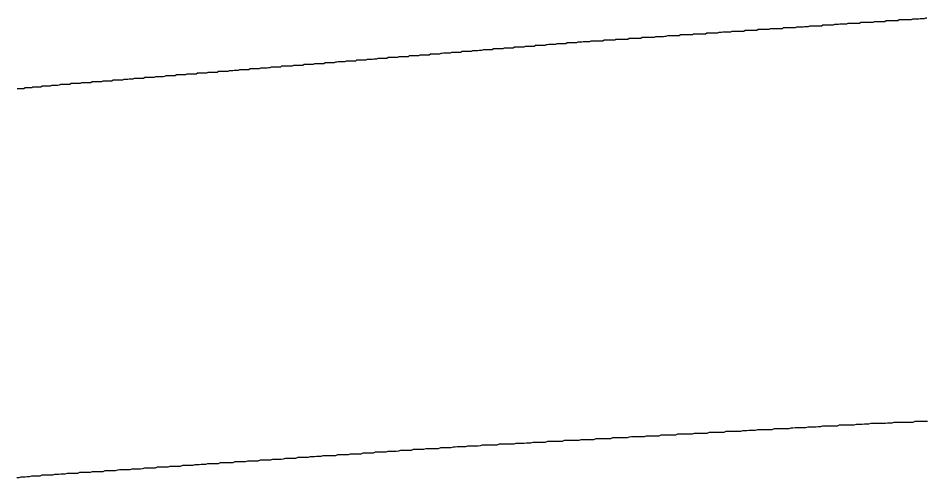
# Model space of a CAD drawing. Header units: millimetres. Extents: x 41 to 1041, y 1148 to 1248.
# Drawn here: x 165.52 to 176.95, y 1196.48 to 1202.26 of the extents above; entities that cross this region are included whole.
import ezdxf

# ---------------------------------------------------------------- set-up
doc = ezdxf.new("R2010")
doc.units = ezdxf.units.MM

msp = doc.modelspace()

# ---------------------------------------------------------------- linework, layer by layer
at = {"color": 3}
for points in [[(176.951, 1202.259, 0), (176.934, 1202.259, 0), (176.917, 1202.249, 0), (176.901, 1202.249, 0), (176.884, 1202.249, 0), (176.868, 1202.249, 0), (176.851, 1202.248, 0), (176.835, 1202.248, 0), (176.818, 1202.248, 0), (176.801, 1202.248, 0), (176.785, 1202.248, 0), (176.768, 1202.248, 0), (176.752, 1202.238, 0), (176.735, 1202.238, 0), (176.719, 1202.238, 0), (176.702, 1202.237, 0), (176.685, 1202.237, 0), (176.669, 1202.237, 0), (176.652, 1202.237, 0), (176.636, 1202.237, 0), (176.619, 1202.237, 0), (176.603, 1202.237, 0), (176.586, 1202.227, 0), (176.569, 1202.226, 0), (176.553, 1202.226, 0), (176.536, 1202.226, 0), (176.52, 1202.226, 0), (176.503, 1202.226, 0), (176.487, 1202.226, 0), (176.47, 1202.226, 0), (176.453, 1202.226, 0), (176.437, 1202.226, 0), (176.42, 1202.215, 0), (176.404, 1202.215, 0), (176.387, 1202.215, 0), (176.371, 1202.215, 0), (176.354, 1202.215, 0), (176.337, 1202.215, 0), (176.321, 1202.215, 0), (176.304, 1202.215, 0), (176.288, 1202.215, 0), (176.271, 1202.204, 0), (176.255, 1202.204, 0), (176.238, 1202.204, 0), (176.221, 1202.204, 0), (176.205, 1202.204, 0), (176.188, 1202.204, 0), (176.172, 1202.204, 0), (176.155, 1202.204, 0), (176.139, 1202.204, 0), (176.122, 1202.203, 0), (176.105, 1202.193, 0), (176.089, 1202.193, 0), (176.072, 1202.193, 0), (176.056, 1202.193, 0), (176.039, 1202.193, 0), (176.023, 1202.193, 0), (176.006, 1202.193, 0), (175.989, 1202.193, 0), (175.973, 1202.192, 0), (175.956, 1202.192, 0), (175.94, 1202.182, 0), (175.923, 1202.182, 0), (175.907, 1202.182, 0), (175.89, 1202.182, 0), (175.873, 1202.182, 0), (175.857, 1202.182, 0), (175.84, 1202.181, 0), (175.824, 1202.181, 0), (175.807, 1202.181, 0), (175.79, 1202.181, 0), (175.774, 1202.171, 0), (175.757, 1202.171, 0), (175.741, 1202.171, 0), (175.724, 1202.171, 0), (175.708, 1202.171, 0), (175.691, 1202.17, 0), (175.674, 1202.17, 0), (175.658, 1202.17, 0), (175.641, 1202.17, 0), (175.625, 1202.16, 0), (175.608, 1202.16, 0), (175.592, 1202.16, 0), (175.575, 1202.16, 0), (175.558, 1202.16, 0), (175.542, 1202.159, 0), (175.525, 1202.159, 0), (175.509, 1202.159, 0), (175.492, 1202.159, 0), (175.476, 1202.159, 0), (175.46, 1202.149, 0), (175.443, 1202.149, 0), (175.427, 1202.149, 0), (175.41, 1202.149, 0), (175.394, 1202.148, 0), (175.377, 1202.148, 0), (175.361, 1202.148, 0), (175.344, 1202.148, 0), (175.327, 1202.148, 0), (175.311, 1202.148, 0), (175.294, 1202.138, 0), (175.278, 1202.138, 0), (175.261, 1202.138, 0), (175.245, 1202.137, 0), (175.228, 1202.137, 0), (175.211, 1202.137, 0), (175.195, 1202.137, 0), (175.178, 1202.137, 0), (175.162, 1202.137, 0), (175.145, 1202.137, 0), (175.129, 1202.127, 0), (175.112, 1202.127, 0), (175.095, 1202.126, 0), (175.079, 1202.126, 0), (175.062, 1202.126, 0), (175.046, 1202.126, 0), (175.029, 1202.126, 0), (175.013, 1202.126, 0), (174.996, 1202.126, 0), (174.979, 1202.126, 0), (174.963, 1202.116, 0), (174.946, 1202.115, 0), (174.93, 1202.115, 0), (174.913, 1202.115, 0), (174.897, 1202.115, 0), (174.88, 1202.115, 0), (174.863, 1202.115, 0), (174.847, 1202.115, 0), (174.83, 1202.115, 0), (174.814, 1202.104, 0), (174.797, 1202.104, 0), (174.781, 1202.104, 0), (174.764, 1202.104, 0), (174.747, 1202.104, 0), (174.731, 1202.104, 0), (174.714, 1202.104, 0), (174.698, 1202.104, 0), (174.681, 1202.104, 0), (174.665, 1202.103, 0), (174.648, 1202.093, 0), (174.631, 1202.093, 0), (174.615, 1202.093, 0), (174.598, 1202.093, 0), (174.582, 1202.093, 0), (174.565, 1202.093, 0), (174.549, 1202.093, 0), (174.532, 1202.093, 0), (174.515, 1202.092, 0), (174.499, 1202.092, 0), (174.482, 1202.082, 0), (174.466, 1202.082, 0), (174.449, 1202.082, 0), (174.433, 1202.082, 0), (174.416, 1202.082, 0), (174.399, 1202.082, 0), (174.383, 1202.082, 0), (174.366, 1202.081, 0), (174.35, 1202.081, 0), (174.333, 1202.081, 0), (174.317, 1202.071, 0), (174.3, 1202.071, 0), (174.283, 1202.071, 0), (174.267, 1202.071, 0), (174.25, 1202.071, 0), (174.234, 1202.071, 0), (174.217, 1202.07, 0), (174.201, 1202.07, 0), (174.184, 1202.07, 0), (174.167, 1202.06, 0), (174.151, 1202.06, 0), (174.134, 1202.06, 0), (174.118, 1202.06, 0), (174.101, 1202.06, 0), (174.085, 1202.06, 0), (174.068, 1202.059, 0), (174.051, 1202.059, 0), (174.035, 1202.059, 0), (174.018, 1202.059, 0), (174.002, 1202.049, 0), (173.985, 1202.049, 0), (173.969, 1202.049, 0), (173.952, 1202.049, 0), (173.935, 1202.048, 0), (173.919, 1202.048, 0), (173.902, 1202.048, 0), (173.886, 1202.048, 0), (173.869, 1202.048, 0), (173.853, 1202.048, 0), (173.836, 1202.038, 0), (173.819, 1202.038, 0), (173.803, 1202.038, 0), (173.786, 1202.037, 0), (173.77, 1202.037, 0), (173.753, 1202.037, 0), (173.736, 1202.037, 0), (173.72, 1202.037, 0), (173.703, 1202.037, 0), (173.687, 1202.037, 0), (173.67, 1202.027, 0), (173.654, 1202.027, 0), (173.637, 1202.026, 0), (173.62, 1202.026, 0), (173.604, 1202.026, 0), (173.587, 1202.026, 0), (173.571, 1202.026, 0), (173.554, 1202.026, 0), (173.538, 1202.026, 0), (173.521, 1202.016, 0), (173.504, 1202.016, 0), (173.488, 1202.015, 0), (173.471, 1202.015, 0), (173.455, 1202.015, 0), (173.438, 1202.015, 0), (173.422, 1202.015, 0), (173.405, 1202.015, 0), (173.388, 1202.015, 0), (173.372, 1202.015, 0), (173.355, 1202.005, 0), (173.339, 1202.004, 0), (173.322, 1202.004, 0), (173.306, 1202.004, 0), (173.289, 1202.004, 0), (173.272, 1202.004, 0), (173.256, 1202.004, 0), (173.239, 1202.004, 0), (173.223, 1202.004, 0), (173.206, 1202.003, 0), (173.191, 1201.993, 0), (173.174, 1201.993, 0), (173.157, 1201.993, 0), (173.141, 1201.993, 0), (173.124, 1201.993, 0), (173.108, 1201.993, 0), (173.091, 1201.993, 0), (173.075, 1201.993, 0), (173.058, 1201.992, 0), (173.041, 1201.992, 0), (173.025, 1201.982, 0), (173.008, 1201.982, 0), (172.992, 1201.982, 0), (172.975, 1201.982, 0), (172.959, 1201.982, 0), (172.942, 1201.982, 0), (172.925, 1201.982, 0), (172.909, 1201.981, 0), (172.892, 1201.981, 0), (172.876, 1201.971, 0), (172.859, 1201.971, 0), (172.843, 1201.971, 0), (172.826, 1201.971, 0), (172.809, 1201.971, 0), (172.793, 1201.971, 0), (172.776, 1201.971, 0), (172.76, 1201.97, 0), (172.743, 1201.97, 0), (172.727, 1201.97, 0), (172.71, 1201.96, 0), (172.693, 1201.96, 0), (172.677, 1201.96, 0), (172.66, 1201.96, 0), (172.644, 1201.96, 0), (172.627, 1201.96, 0), (172.611, 1201.959, 0), (172.594, 1201.959, 0), (172.577, 1201.959, 0), (172.561, 1201.959, 0), (172.544, 1201.949, 0), (172.528, 1201.949, 0), (172.511, 1201.949, 0), (172.495, 1201.949, 0), (172.478, 1201.949, 0), (172.461, 1201.948, 0), (172.445, 1201.948, 0), (172.428, 1201.948, 0), (172.412, 1201.938, 0), (172.395, 1201.938, 0), (172.379, 1201.938, 0), (172.362, 1201.938, 0), (172.346, 1201.938, 0), (172.329, 1201.938, 0), (172.312, 1201.937, 0), (172.296, 1201.937, 0), (172.279, 1201.927, 0), (172.263, 1201.927, 0), (172.246, 1201.927, 0), (172.23, 1201.927, 0), (172.213, 1201.927, 0), (172.197, 1201.927, 0), (172.18, 1201.926, 0), (172.163, 1201.926, 0), (172.147, 1201.916, 0), (172.13, 1201.916, 0), (172.114, 1201.916, 0), (172.097, 1201.916, 0), (172.081, 1201.916, 0), (172.064, 1201.916, 0), (172.048, 1201.916, 0), (172.031, 1201.915, 0), (172.014, 1201.905, 0), (171.998, 1201.905, 0), (171.981, 1201.905, 0), (171.965, 1201.905, 0), (171.948, 1201.905, 0), (171.932, 1201.905, 0), (171.915, 1201.905, 0), (171.899, 1201.905, 0), (171.882, 1201.894, 0), (171.865, 1201.894, 0), (171.849, 1201.894, 0), (171.832, 1201.894, 0), (171.816, 1201.894, 0), (171.799, 1201.894, 0), (171.783, 1201.894, 0), (171.766, 1201.894, 0), (171.75, 1201.884, 0), (171.733, 1201.883, 0), (171.716, 1201.883, 0), (171.7, 1201.883, 0), (171.683, 1201.883, 0), (171.667, 1201.883, 0), (171.65, 1201.883, 0), (171.634, 1201.883, 0), (171.617, 1201.873, 0), (171.6, 1201.873, 0), (171.584, 1201.872, 0), (171.567, 1201.872, 0), (171.551, 1201.872, 0), (171.534, 1201.872, 0), (171.518, 1201.872, 0), (171.501, 1201.872, 0), (171.485, 1201.862, 0), (171.468, 1201.862, 0), (171.451, 1201.862, 0), (171.435, 1201.861, 0), (171.418, 1201.861, 0), (171.402, 1201.861, 0), (171.385, 1201.861, 0), (171.369, 1201.861, 0), (171.352, 1201.851, 0), (171.336, 1201.851, 0), (171.319, 1201.851, 0), (171.302, 1201.85, 0), (171.286, 1201.85, 0), (171.269, 1201.85, 0), (171.253, 1201.85, 0), (171.236, 1201.85, 0), (171.221, 1201.84, 0), (171.204, 1201.84, 0), (171.188, 1201.84, 0), (171.171, 1201.84, 0), (171.154, 1201.839, 0), (171.138, 1201.839, 0), (171.121, 1201.839, 0), (171.105, 1201.839, 0), (171.088, 1201.829, 0), (171.072, 1201.829, 0), (171.055, 1201.829, 0), (171.039, 1201.829, 0), (171.022, 1201.829, 0), (171.005, 1201.828, 0), (170.989, 1201.828, 0), (170.972, 1201.828, 0), (170.956, 1201.818, 0), (170.939, 1201.818, 0), (170.923, 1201.818, 0), (170.906, 1201.818, 0), (170.89, 1201.818, 0), (170.873, 1201.818, 0), (170.856, 1201.817, 0), (170.84, 1201.817, 0), (170.823, 1201.807, 0), (170.807, 1201.807, 0), (170.79, 1201.807, 0), (170.774, 1201.807, 0), (170.757, 1201.807, 0), (170.741, 1201.807, 0), (170.724, 1201.807, 0), (170.707, 1201.806, 0), (170.691, 1201.796, 0), (170.674, 1201.796, 0), (170.658, 1201.796, 0), (170.641, 1201.796, 0), (170.625, 1201.796, 0), (170.608, 1201.796, 0), (170.591, 1201.796, 0), (170.575, 1201.796, 0), (170.558, 1201.785, 0), (170.542, 1201.785, 0), (170.525, 1201.785, 0), (170.509, 1201.785, 0), (170.492, 1201.785, 0), (170.476, 1201.785, 0), (170.459, 1201.785, 0), (170.442, 1201.785, 0), (170.426, 1201.775, 0), (170.409, 1201.774, 0), (170.393, 1201.774, 0), (170.376, 1201.774, 0), (170.36, 1201.774, 0), (170.343, 1201.774, 0), (170.327, 1201.774, 0), (170.31, 1201.774, 0), (170.293, 1201.764, 0), (170.277, 1201.763, 0), (170.26, 1201.763, 0), (170.244, 1201.763, 0), (170.227, 1201.763, 0), (170.211, 1201.763, 0), (170.194, 1201.763, 0), (170.178, 1201.763, 0), (170.161, 1201.753, 0), (170.144, 1201.753, 0), (170.128, 1201.752, 0), (170.111, 1201.752, 0), (170.095, 1201.752, 0), (170.078, 1201.752, 0), (170.062, 1201.752, 0), (170.045, 1201.752, 0), (170.029, 1201.742, 0), (170.012, 1201.742, 0), (169.995, 1201.742, 0), (169.979, 1201.741, 0), (169.962, 1201.741, 0), (169.946, 1201.741, 0), (169.929, 1201.741, 0), (169.913, 1201.741, 0), (169.896, 1201.731, 0), (169.88, 1201.731, 0), (169.863, 1201.731, 0), (169.846, 1201.731, 0), (169.83, 1201.73, 0), (169.813, 1201.73, 0), (169.797, 1201.73, 0), (169.78, 1201.73, 0), (169.764, 1201.72, 0), (169.747, 1201.72, 0), (169.731, 1201.72, 0), (169.714, 1201.72, 0), (169.697, 1201.72, 0), (169.681, 1201.719, 0), (169.664, 1201.719, 0), (169.648, 1201.719, 0), (169.631, 1201.709, 0), (169.615, 1201.709, 0), (169.598, 1201.709, 0), (169.582, 1201.709, 0), (169.565, 1201.709, 0), (169.548, 1201.709, 0), (169.532, 1201.708, 0), (169.515, 1201.708, 0), (169.499, 1201.698, 0), (169.482, 1201.698, 0), (169.466, 1201.698, 0), (169.449, 1201.698, 0), (169.432, 1201.698, 0), (169.416, 1201.698, 0), (169.399, 1201.697, 0), (169.383, 1201.697, 0), (169.367, 1201.687, 0), (169.351, 1201.687, 0), (169.334, 1201.687, 0), (169.318, 1201.687, 0), (169.301, 1201.687, 0), (169.284, 1201.687, 0), (169.268, 1201.687, 0), (169.251, 1201.686, 0), (169.235, 1201.676, 0), (169.218, 1201.676, 0), (169.202, 1201.676, 0), (169.185, 1201.676, 0), (169.169, 1201.676, 0), (169.152, 1201.676, 0), (169.135, 1201.676, 0), (169.119, 1201.676, 0), (169.102, 1201.665, 0), (169.086, 1201.665, 0), (169.069, 1201.665, 0), (169.053, 1201.665, 0), (169.036, 1201.665, 0), (169.02, 1201.665, 0), (169.003, 1201.665, 0), (168.986, 1201.665, 0), (168.97, 1201.655, 0), (168.953, 1201.654, 0), (168.937, 1201.654, 0), (168.92, 1201.654, 0), (168.904, 1201.654, 0), (168.887, 1201.654, 0), (168.871, 1201.654, 0), (168.854, 1201.654, 0), (168.837, 1201.654, 0), (168.821, 1201.644, 0), (168.804, 1201.643, 0), (168.788, 1201.643, 0), (168.771, 1201.643, 0), (168.755, 1201.643, 0), (168.738, 1201.643, 0), (168.722, 1201.643, 0), (168.705, 1201.643, 0), (168.688, 1201.633, 0), (168.672, 1201.633, 0), (168.655, 1201.632, 0), (168.639, 1201.632, 0), (168.622, 1201.632, 0), (168.606, 1201.632, 0), (168.589, 1201.632, 0), (168.573, 1201.632, 0), (168.556, 1201.622, 0), (168.539, 1201.622, 0), (168.523, 1201.621, 0), (168.506, 1201.621, 0), (168.49, 1201.621, 0), (168.473, 1201.621, 0), (168.457, 1201.621, 0), (168.44, 1201.621, 0), (168.423, 1201.611, 0), (168.407, 1201.611, 0), (168.39, 1201.611, 0), (168.374, 1201.61, 0), (168.357, 1201.61, 0), (168.341, 1201.61, 0), (168.324, 1201.61, 0), (168.308, 1201.61, 0), (168.291, 1201.6, 0), (168.274, 1201.6, 0), (168.258, 1201.6, 0), (168.241, 1201.6, 0), (168.225, 1201.599, 0), (168.208, 1201.599, 0), (168.192, 1201.599, 0), (168.175, 1201.599, 0), (168.159, 1201.589, 0), (168.142, 1201.589, 0), (168.125, 1201.589, 0), (168.109, 1201.589, 0), (168.092, 1201.589, 0), (168.076, 1201.588, 0), (168.059, 1201.588, 0), (168.043, 1201.588, 0), (168.026, 1201.578, 0), (168.01, 1201.578, 0), (167.993, 1201.578, 0), (167.976, 1201.578, 0), (167.96, 1201.578, 0), (167.943, 1201.578, 0), (167.927, 1201.577, 0), (167.91, 1201.577, 0), (167.894, 1201.567, 0), (167.877, 1201.567, 0), (167.861, 1201.567, 0), (167.844, 1201.567, 0), (167.827, 1201.567, 0), (167.811, 1201.567, 0), (167.794, 1201.567, 0), (167.778, 1201.566, 0), (167.761, 1201.556, 0), (167.745, 1201.556, 0), (167.728, 1201.556, 0), (167.712, 1201.556, 0), (167.695, 1201.556, 0), (167.678, 1201.556, 0), (167.662, 1201.556, 0), (167.645, 1201.556, 0), (167.629, 1201.545, 0), (167.612, 1201.545, 0), (167.596, 1201.545, 0), (167.579, 1201.545, 0), (167.563, 1201.545, 0), (167.546, 1201.545, 0), (167.529, 1201.545, 0), (167.513, 1201.545, 0), (167.497, 1201.534, 0), (167.481, 1201.534, 0), (167.464, 1201.534, 0), (167.448, 1201.534, 0), (167.431, 1201.534, 0), (167.414, 1201.534, 0), (167.398, 1201.534, 0), (167.381, 1201.534, 0), (167.365, 1201.524, 0), (167.348, 1201.523, 0), (167.332, 1201.523, 0), (167.315, 1201.523, 0), (167.299, 1201.523, 0), (167.282, 1201.523, 0), (167.265, 1201.523, 0), (167.249, 1201.523, 0), (167.232, 1201.513, 0), (167.216, 1201.513, 0), (167.199, 1201.512, 0), (167.183, 1201.512, 0), (167.166, 1201.512, 0), (167.15, 1201.512, 0), (167.133, 1201.512, 0), (167.116, 1201.512, 0), (167.1, 1201.502, 0), (167.083, 1201.502, 0), (167.067, 1201.502, 0), (167.05, 1201.501, 0), (167.034, 1201.501, 0), (167.017, 1201.501, 0), (167.001, 1201.501, 0), (166.984, 1201.501, 0), (166.967, 1201.491, 0), (166.951, 1201.491, 0), (166.934, 1201.491, 0), (166.918, 1201.491, 0), (166.901, 1201.49, 0), (166.885, 1201.49, 0), (166.868, 1201.49, 0), (166.852, 1201.49, 0), (166.835, 1201.48, 0), (166.818, 1201.48, 0), (166.802, 1201.48, 0), (166.785, 1201.48, 0), (166.769, 1201.48, 0), (166.752, 1201.479, 0), (166.736, 1201.479, 0), (166.719, 1201.479, 0), (166.703, 1201.469, 0), (166.686, 1201.469, 0), (166.669, 1201.469, 0), (166.653, 1201.469, 0), (166.636, 1201.469, 0), (166.62, 1201.468, 0), (166.603, 1201.468, 0), (166.587, 1201.468, 0), (166.57, 1201.458, 0), (166.554, 1201.458, 0), (166.537, 1201.458, 0), (166.52, 1201.458, 0), (166.504, 1201.458, 0), (166.487, 1201.458, 0), (166.471, 1201.457, 0), (166.454, 1201.457, 0), (166.438, 1201.447, 0), (166.421, 1201.447, 0), (166.405, 1201.447, 0), (166.388, 1201.447, 0), (166.371, 1201.447, 0), (166.355, 1201.447, 0), (166.338, 1201.447, 0), (166.322, 1201.446, 0), (166.305, 1201.436, 0), (166.289, 1201.436, 0), (166.272, 1201.436, 0), (166.255, 1201.436, 0), (166.239, 1201.436, 0), (166.222, 1201.436, 0), (166.206, 1201.436, 0), (166.189, 1201.436, 0), (166.173, 1201.425, 0), (166.156, 1201.425, 0), (166.14, 1201.425, 0), (166.123, 1201.425, 0), (166.106, 1201.425, 0), (166.09, 1201.425, 0), (166.073, 1201.425, 0), (166.057, 1201.425, 0), (166.04, 1201.415, 0), (166.024, 1201.414, 0), (166.007, 1201.414, 0), (165.991, 1201.414, 0), (165.974, 1201.414, 0), (165.957, 1201.414, 0), (165.941, 1201.414, 0), (165.924, 1201.404, 0), (165.908, 1201.404, 0), (165.891, 1201.404, 0), (165.875, 1201.403, 0), (165.858, 1201.403, 0), (165.842, 1201.403, 0), (165.825, 1201.403, 0), (165.809, 1201.393, 0), (165.792, 1201.393, 0), (165.776, 1201.393, 0), (165.759, 1201.393, 0), (165.742, 1201.392, 0), (165.726, 1201.392, 0), (165.709, 1201.392, 0), (165.694, 1201.382, 0), (165.677, 1201.382, 0), (165.661, 1201.382, 0), (165.644, 1201.382, 0), (165.628, 1201.382, 0), (165.611, 1201.382, 0), (165.595, 1201.371, 0), (165.578, 1201.371, 0), (165.562, 1201.371, 0), (165.545, 1201.371, 0), (165.529, 1201.371, 0), (165.512, 1201.371, 0)], [(176.957, 1197.189, 0), (176.93, 1197.189, 0), (176.904, 1197.189, 0), (176.878, 1197.188, 0), (176.851, 1197.188, 0), (176.825, 1197.188, 0), (176.798, 1197.188, 0), (176.773, 1197.178, 0), (176.746, 1197.178, 0), (176.72, 1197.177, 0), (176.694, 1197.177, 0), (176.667, 1197.177, 0), (176.641, 1197.177, 0), (176.614, 1197.177, 0), (176.588, 1197.176, 0), (176.561, 1197.176, 0), (176.535, 1197.176, 0), (176.509, 1197.166, 0), (176.482, 1197.166, 0), (176.456, 1197.166, 0), (176.429, 1197.165, 0), (176.403, 1197.165, 0), (176.377, 1197.165, 0), (176.35, 1197.165, 0), (176.324, 1197.165, 0), (176.297, 1197.164, 0), (176.271, 1197.164, 0), (176.244, 1197.164, 0), (176.218, 1197.154, 0), (176.192, 1197.154, 0), (176.165, 1197.154, 0), (176.139, 1197.153, 0), (176.112, 1197.153, 0), (176.086, 1197.153, 0), (176.06, 1197.153, 0), (176.033, 1197.143, 0), (176.007, 1197.143, 0), (175.98, 1197.142, 0), (175.954, 1197.142, 0), (175.928, 1197.142, 0), (175.901, 1197.142, 0), (175.875, 1197.142, 0), (175.848, 1197.141, 0), (175.822, 1197.131, 0), (175.796, 1197.131, 0), (175.769, 1197.131, 0), (175.743, 1197.131, 0), (175.716, 1197.131, 0), (175.69, 1197.13, 0), (175.664, 1197.13, 0), (175.637, 1197.13, 0), (175.611, 1197.12, 0), (175.584, 1197.12, 0), (175.558, 1197.119, 0), (175.531, 1197.119, 0), (175.505, 1197.119, 0), (175.479, 1197.119, 0), (175.452, 1197.119, 0), (175.426, 1197.109, 0), (175.399, 1197.108, 0), (175.373, 1197.108, 0), (175.347, 1197.108, 0), (175.32, 1197.108, 0), (175.294, 1197.108, 0), (175.267, 1197.107, 0), (175.241, 1197.107, 0), (175.215, 1197.097, 0), (175.188, 1197.097, 0), (175.162, 1197.097, 0), (175.135, 1197.097, 0), (175.109, 1197.096, 0), (175.083, 1197.096, 0), (175.056, 1197.096, 0), (175.03, 1197.096, 0), (175.003, 1197.086, 0), (174.977, 1197.085, 0), (174.951, 1197.085, 0), (174.924, 1197.085, 0), (174.898, 1197.085, 0), (174.871, 1197.085, 0), (174.845, 1197.085, 0), (174.819, 1197.084, 0), (174.792, 1197.074, 0), (174.766, 1197.074, 0), (174.739, 1197.074, 0), (174.713, 1197.074, 0), (174.686, 1197.073, 0), (174.66, 1197.073, 0), (174.634, 1197.073, 0), (174.607, 1197.063, 0), (174.581, 1197.063, 0), (174.554, 1197.063, 0), (174.528, 1197.062, 0), (174.502, 1197.062, 0), (174.475, 1197.062, 0), (174.449, 1197.062, 0), (174.422, 1197.062, 0), (174.396, 1197.052, 0), (174.37, 1197.051, 0), (174.343, 1197.051, 0), (174.317, 1197.051, 0), (174.29, 1197.051, 0), (174.264, 1197.051, 0), (174.238, 1197.05, 0), (174.211, 1197.05, 0), (174.185, 1197.04, 0), (174.158, 1197.04, 0), (174.132, 1197.04, 0), (174.106, 1197.04, 0), (174.079, 1197.039, 0), (174.053, 1197.039, 0), (174.026, 1197.039, 0), (174, 1197.029, 0), (173.974, 1197.029, 0), (173.947, 1197.028, 0), (173.921, 1197.028, 0), (173.894, 1197.028, 0), (173.868, 1197.028, 0), (173.841, 1197.028, 0), (173.815, 1197.028, 0), (173.79, 1197.017, 0), (173.763, 1197.017, 0), (173.737, 1197.017, 0), (173.71, 1197.017, 0), (173.684, 1197.017, 0), (173.658, 1197.016, 0), (173.631, 1197.016, 0), (173.605, 1197.016, 0), (173.578, 1197.006, 0), (173.552, 1197.006, 0), (173.526, 1197.006, 0), (173.499, 1197.005, 0), (173.473, 1197.005, 0), (173.446, 1197.005, 0), (173.42, 1197.005, 0), (173.394, 1196.995, 0), (173.367, 1196.994, 0), (173.341, 1196.994, 0), (173.314, 1196.994, 0), (173.288, 1196.994, 0), (173.262, 1196.994, 0), (173.235, 1196.994, 0), (173.209, 1196.993, 0), (173.182, 1196.983, 0), (173.156, 1196.983, 0), (173.13, 1196.983, 0), (173.103, 1196.983, 0), (173.077, 1196.982, 0), (173.05, 1196.982, 0), (173.024, 1196.982, 0), (172.997, 1196.982, 0), (172.971, 1196.972, 0), (172.945, 1196.972, 0), (172.918, 1196.971, 0), (172.892, 1196.971, 0), (172.865, 1196.971, 0), (172.839, 1196.971, 0), (172.813, 1196.971, 0), (172.786, 1196.971, 0), (172.76, 1196.96, 0), (172.733, 1196.96, 0), (172.707, 1196.96, 0), (172.681, 1196.96, 0), (172.654, 1196.96, 0), (172.628, 1196.959, 0), (172.601, 1196.959, 0), (172.575, 1196.949, 0), (172.549, 1196.949, 0), (172.522, 1196.949, 0), (172.496, 1196.949, 0), (172.469, 1196.948, 0), (172.443, 1196.948, 0), (172.417, 1196.948, 0), (172.39, 1196.948, 0), (172.364, 1196.938, 0), (172.337, 1196.937, 0), (172.311, 1196.937, 0), (172.285, 1196.937, 0), (172.258, 1196.937, 0), (172.232, 1196.937, 0), (172.205, 1196.937, 0), (172.179, 1196.936, 0), (172.152, 1196.926, 0), (172.126, 1196.926, 0), (172.1, 1196.926, 0), (172.073, 1196.926, 0), (172.047, 1196.925, 0), (172.02, 1196.925, 0), (171.994, 1196.925, 0), (171.968, 1196.915, 0), (171.941, 1196.915, 0), (171.915, 1196.915, 0), (171.888, 1196.914, 0), (171.862, 1196.914, 0), (171.836, 1196.914, 0), (171.809, 1196.914, 0), (171.783, 1196.914, 0), (171.756, 1196.903, 0), (171.73, 1196.903, 0), (171.704, 1196.903, 0), (171.677, 1196.903, 0), (171.651, 1196.903, 0), (171.624, 1196.903, 0), (171.598, 1196.902, 0), (171.572, 1196.902, 0), (171.545, 1196.892, 0), (171.519, 1196.892, 0), (171.492, 1196.892, 0), (171.466, 1196.891, 0), (171.44, 1196.891, 0), (171.413, 1196.891, 0), (171.387, 1196.891, 0), (171.36, 1196.891, 0), (171.334, 1196.881, 0), (171.307, 1196.88, 0), (171.281, 1196.88, 0), (171.255, 1196.88, 0), (171.228, 1196.88, 0), (171.202, 1196.88, 0), (171.175, 1196.88, 0), (171.149, 1196.869, 0), (171.123, 1196.869, 0), (171.096, 1196.869, 0), (171.07, 1196.869, 0), (171.044, 1196.869, 0), (171.018, 1196.868, 0), (170.992, 1196.868, 0), (170.965, 1196.858, 0), (170.939, 1196.858, 0), (170.912, 1196.858, 0), (170.886, 1196.858, 0), (170.86, 1196.857, 0), (170.833, 1196.857, 0), (170.807, 1196.847, 0), (170.781, 1196.847, 0), (170.754, 1196.847, 0), (170.728, 1196.846, 0), (170.701, 1196.846, 0), (170.675, 1196.846, 0), (170.649, 1196.846, 0), (170.622, 1196.836, 0), (170.596, 1196.836, 0), (170.569, 1196.835, 0), (170.543, 1196.835, 0), (170.517, 1196.835, 0), (170.49, 1196.835, 0), (170.464, 1196.825, 0), (170.437, 1196.824, 0), (170.411, 1196.824, 0), (170.385, 1196.824, 0), (170.358, 1196.824, 0), (170.332, 1196.824, 0), (170.306, 1196.814, 0), (170.279, 1196.813, 0), (170.253, 1196.813, 0), (170.226, 1196.813, 0), (170.2, 1196.813, 0), (170.174, 1196.813, 0), (170.147, 1196.802, 0), (170.121, 1196.802, 0), (170.094, 1196.802, 0), (170.068, 1196.802, 0), (170.042, 1196.802, 0), (170.015, 1196.802, 0), (169.989, 1196.791, 0), (169.963, 1196.791, 0), (169.936, 1196.791, 0), (169.91, 1196.791, 0), (169.883, 1196.791, 0), (169.857, 1196.79, 0), (169.831, 1196.78, 0), (169.804, 1196.78, 0), (169.778, 1196.78, 0), (169.751, 1196.78, 0), (169.725, 1196.78, 0), (169.699, 1196.779, 0), (169.672, 1196.769, 0), (169.646, 1196.769, 0), (169.619, 1196.769, 0), (169.593, 1196.769, 0), (169.567, 1196.769, 0), (169.54, 1196.768, 0), (169.514, 1196.758, 0), (169.488, 1196.758, 0), (169.461, 1196.758, 0), (169.435, 1196.758, 0), (169.408, 1196.757, 0), (169.382, 1196.757, 0), (169.356, 1196.757, 0), (169.329, 1196.747, 0), (169.303, 1196.747, 0), (169.276, 1196.747, 0), (169.25, 1196.746, 0), (169.224, 1196.746, 0), (169.197, 1196.746, 0), (169.171, 1196.736, 0), (169.144, 1196.736, 0), (169.118, 1196.735, 0), (169.092, 1196.735, 0), (169.065, 1196.735, 0), (169.039, 1196.735, 0), (169.013, 1196.725, 0), (168.986, 1196.725, 0), (168.96, 1196.724, 0), (168.933, 1196.724, 0), (168.907, 1196.724, 0), (168.881, 1196.724, 0), (168.855, 1196.714, 0), (168.829, 1196.713, 0), (168.802, 1196.713, 0), (168.776, 1196.713, 0), (168.75, 1196.713, 0), (168.723, 1196.713, 0), (168.697, 1196.703, 0), (168.671, 1196.702, 0), (168.644, 1196.702, 0), (168.618, 1196.702, 0), (168.591, 1196.702, 0), (168.565, 1196.702, 0), (168.539, 1196.691, 0), (168.512, 1196.691, 0), (168.486, 1196.691, 0), (168.459, 1196.691, 0), (168.433, 1196.691, 0), (168.407, 1196.691, 0), (168.38, 1196.68, 0), (168.354, 1196.68, 0), (168.327, 1196.68, 0), (168.301, 1196.68, 0), (168.275, 1196.68, 0), (168.248, 1196.68, 0), (168.222, 1196.669, 0), (168.196, 1196.669, 0), (168.169, 1196.669, 0), (168.143, 1196.669, 0), (168.116, 1196.669, 0), (168.09, 1196.668, 0), (168.064, 1196.668, 0), (168.037, 1196.658, 0), (168.011, 1196.658, 0), (167.984, 1196.658, 0), (167.958, 1196.658, 0), (167.932, 1196.657, 0), (167.905, 1196.657, 0), (167.879, 1196.647, 0), (167.852, 1196.647, 0), (167.826, 1196.647, 0), (167.8, 1196.646, 0), (167.773, 1196.646, 0), (167.747, 1196.646, 0), (167.721, 1196.636, 0), (167.694, 1196.636, 0), (167.668, 1196.636, 0), (167.641, 1196.635, 0), (167.615, 1196.635, 0), (167.589, 1196.635, 0), (167.562, 1196.625, 0), (167.536, 1196.625, 0), (167.509, 1196.624, 0), (167.483, 1196.624, 0), (167.457, 1196.624, 0), (167.43, 1196.624, 0), (167.404, 1196.614, 0), (167.378, 1196.614, 0), (167.351, 1196.613, 0), (167.325, 1196.613, 0), (167.298, 1196.613, 0), (167.272, 1196.613, 0), (167.246, 1196.603, 0), (167.219, 1196.602, 0), (167.193, 1196.602, 0), (167.166, 1196.602, 0), (167.14, 1196.602, 0), (167.114, 1196.602, 0), (167.087, 1196.592, 0), (167.061, 1196.591, 0), (167.034, 1196.591, 0), (167.008, 1196.591, 0), (166.982, 1196.591, 0), (166.955, 1196.591, 0), (166.929, 1196.58, 0), (166.903, 1196.58, 0), (166.876, 1196.58, 0), (166.85, 1196.58, 0), (166.823, 1196.58, 0), (166.797, 1196.58, 0), (166.771, 1196.579, 0), (166.744, 1196.569, 0), (166.718, 1196.569, 0), (166.691, 1196.569, 0), (166.665, 1196.569, 0), (166.639, 1196.569, 0), (166.612, 1196.568, 0), (166.587, 1196.558, 0), (166.56, 1196.558, 0), (166.534, 1196.558, 0), (166.508, 1196.558, 0), (166.481, 1196.557, 0), (166.455, 1196.557, 0), (166.429, 1196.547, 0), (166.402, 1196.547, 0), (166.376, 1196.547, 0), (166.349, 1196.547, 0), (166.323, 1196.546, 0), (166.297, 1196.546, 0), (166.27, 1196.536, 0), (166.244, 1196.536, 0), (166.217, 1196.536, 0), (166.191, 1196.535, 0), (166.165, 1196.535, 0), (166.138, 1196.535, 0), (166.112, 1196.525, 0), (166.086, 1196.525, 0), (166.059, 1196.525, 0), (166.033, 1196.524, 0), (166.006, 1196.524, 0), (165.98, 1196.524, 0), (165.954, 1196.514, 0), (165.927, 1196.514, 0), (165.901, 1196.513, 0), (165.874, 1196.513, 0), (165.848, 1196.513, 0), (165.822, 1196.513, 0), (165.795, 1196.503, 0), (165.769, 1196.503, 0), (165.743, 1196.502, 0), (165.716, 1196.502, 0), (165.69, 1196.502, 0), (165.663, 1196.492, 0), (165.637, 1196.492, 0), (165.611, 1196.491, 0), (165.584, 1196.491, 0), (165.558, 1196.491, 0), (165.532, 1196.481, 0), (165.505, 1196.481, 0)]]:
    msp.add_polyline3d(points, dxfattribs=at)

doc.saveas('drawing.dxf')
